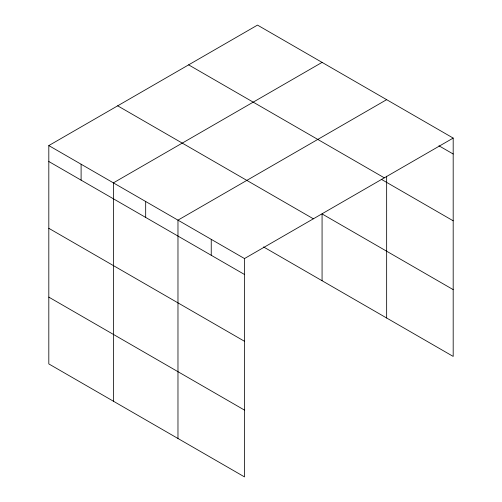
<?xml version="1.0" encoding="UTF-8"?>
<svg xmlns="http://www.w3.org/2000/svg" width="502" height="502" viewBox="0 0 502 502"><rect width="100%" height="100%" fill="white"/><g stroke="black" fill="none" stroke-linecap="round" stroke-linejoin="round"><path stroke-width="0.75" d="M453.187 138.081L257.495 25.1L48.813 145.58L48.813 363.919L244.505 476.9L244.505 258.561L453.187 138.081L453.187 356.42L263.544 246.934M386.653 176.177L386.653 318.004M322.071 62.386L113.396 182.866L113.396 401.198M386.653 99.666L177.972 220.146L177.972 438.484M438.93 145.781L453.187 154.007M188.626 64.858L384.325 177.84M381.269 179.283L453.187 220.805M453.187 289.623L322.071 213.927L322.071 280.725M117.675 105.822L313.373 218.803M48.813 145.58L244.505 258.561M48.813 161.506L244.505 274.487M48.813 228.303L244.505 341.285M48.813 297.121L244.505 410.103M211.242 239.354L211.242 255.28M145.68 201.509L145.68 217.435M81.104 164.223L81.104 180.149"/></g></svg>
